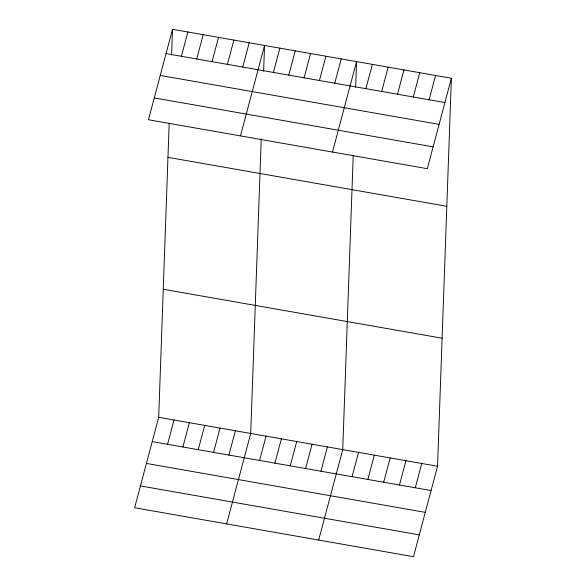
<?xml version="1.0" encoding="UTF-8"?>
<svg xmlns="http://www.w3.org/2000/svg" width="586" height="586" viewBox="0 0 586 586"><rect width="100%" height="100%" fill="white"/><g stroke="black" fill="none" stroke-linecap="round" stroke-linejoin="round"><path stroke-width="0.88" d="M451.374 78.246L427.304 168.695L148.456 119.749L172.518 29.3L451.374 78.246L437.544 466.251L413.482 556.7L134.626 507.754L158.696 417.305L169.164 123.551M171.603 55.084L172.518 29.3M261.217 138.816L250.713 433.457L226.65 523.906M263.627 71.236L264.542 45.452L240.472 135.901M353.204 155.854L342.737 449.608L318.667 540.058M355.643 87.387L356.566 61.603L332.496 152.052M181.389 56.293L187.857 31.988M196.728 58.981L203.195 34.684M212.066 61.677L218.534 37.372M227.405 64.365L233.865 40.068M242.743 67.06L249.204 42.756M167.567 444.298L174.027 420.001M273.413 72.444L279.881 48.14M182.898 446.993L189.366 422.689M288.752 75.133L295.219 50.836M198.236 449.682L204.704 425.385M304.09 77.828L310.551 53.524M213.575 452.377L220.043 428.073M319.421 80.516L325.889 56.219M228.914 455.066L235.374 430.769M334.76 83.212L341.228 58.908M259.583 460.45L266.051 436.152M365.898 88.676L372.366 64.372M274.922 463.145L281.39 438.841M381.698 91.453L388.166 67.148M290.26 465.833L296.728 441.536M397.506 94.221L403.966 69.924M305.599 468.529L312.06 444.225M413.306 96.998L419.774 72.693M320.93 471.217L327.398 446.92M429.106 99.766L435.574 75.469M352.069 476.682L358.537 452.385M367.876 479.458L374.337 455.154M383.676 482.227L390.144 457.93M399.476 485.003L405.944 460.706M415.276 487.779L421.744 463.475M166.058 53.597L444.906 102.543M160.249 75.433L439.097 124.371M154.264 97.921L433.113 146.866M167.955 157.341L446.81 206.287M163.252 289.264L442.108 338.21M158.696 417.305L437.544 466.251M152.228 441.61L431.084 490.548M146.419 463.438L425.275 512.376M140.435 485.926L419.29 534.872"/></g></svg>
